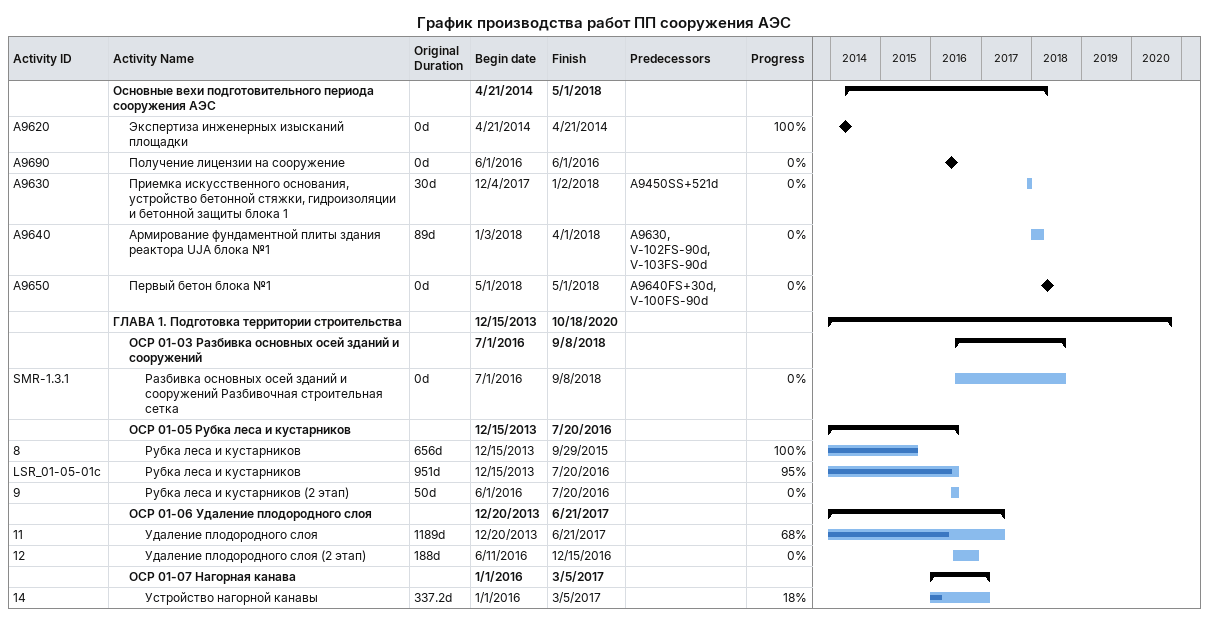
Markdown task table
График производства работ ПП сооружения АЭС

| ID | Level | Task | Original duration | Start | Finish | Predecessors | % complete |
|---|---|---|---|---|---|---|---|
|  | 1 | **Основные вехи подготовительного периода сооружения АЭС** |  | 2014-04-21 | 2018-05-01 |  |  |
| A9620 | 2 | Экспертиза инженерных изысканий площадки | 0d | 2014-04-21 | 2014-04-21 |  | 100 |
| A9690 | 2 | Получение лицензии на сооружение | 0d | 2016-06-01 | 2016-06-01 |  | 0 |
| A9630 | 2 | Приемка искусственного основания, устройство бетонной стяжки, гидроизоляции и бетонной защиты блока 1 | 30d | 2017-12-04 | 2018-01-02 | A9450SS+521d | 0 |
| A9640 | 2 | Армирование фундаментной плиты здания реактора UJA блока №1 | 89d | 2018-01-03 | 2018-04-01 | A9630, V-102FS-90d, V-103FS-90d | 0 |
| A9650 | 2 | Первый бетон блока №1 | 0d | 2018-05-01 | 2018-05-01 | A9640FS+30d, V-100FS-90d | 0 |
|  | 1 | **ГЛАВА 1. Подготовка территории строительства** |  | 2013-12-15 | 2020-10-18 |  |  |
|  | 2 | **ОСР 01-03 Разбивка основных осей зданий и сооружений** |  | 2016-07-01 | 2018-09-08 |  |  |
| SMR-1.3.1 | 3 | Разбивка основных осей зданий и сооружений Разбивочная строительная сетка | 0d | 2016-07-01 | 2018-09-08 |  | 0 |
|  | 2 | **ОСР 01-05 Рубка леса и кустарников** |  | 2013-12-15 | 2016-07-20 |  |  |
| 8 | 3 | Рубка леса и кустарников | 656d | 2013-12-15 | 2015-09-29 |  | 100 |
| LSR_01-05-01с | 3 | Рубка леса и кустарников | 951d | 2013-12-15 | 2016-07-20 |  | 95 |
| 9 | 3 | Рубка леса и кустарников (2 этап) | 50d | 2016-06-01 | 2016-07-20 |  | 0 |
|  | 2 | **ОСР 01-06 Удаление плодородного слоя** |  | 2013-12-20 | 2017-06-21 |  |  |
| 11 | 3 | Удаление плодородного слоя | 1189d | 2013-12-20 | 2017-06-21 |  | 68 |
| 12 | 3 | Удаление плодородного слоя (2 этап) | 188d | 2016-06-11 | 2016-12-15 |  | 0 |
|  | 2 | **ОСР 01-07 Нагорная канава** |  | 2016-01-01 | 2017-03-05 |  |  |
| 14 | 3 | Устройство нагорной канавы | 337.2d | 2016-01-01 | 2017-03-05 |  | 18 |
